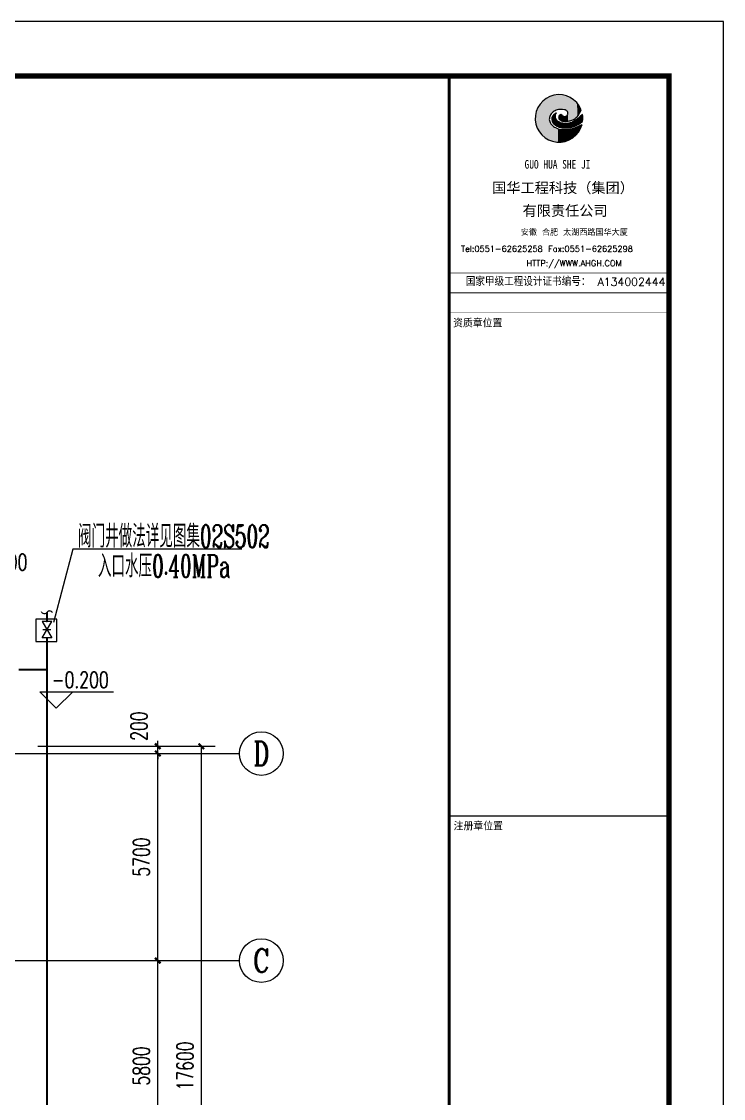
# Model space of a CAD drawing. Extents: x -427546 to -314919, y 698702 to 968782.
# Drawn here: x -357764 to -338446, y 803514 to 833157 of the extents above; entities that cross this region are included whole.
import ezdxf
from ezdxf.enums import TextEntityAlignment as Align

# ---------------------------------------------------------------- set-up
doc = ezdxf.new("R2010")
doc.units = 0
doc.header["$LTSCALE"] = 1000
doc.header["$MEASUREMENT"] = 0
doc.layers.get('0').update_dxf_attribs({"linetype": 'CONTINUOUS'})
doc.layers.get('DEFPOINTS').update_dxf_attribs({"linetype": 'CONTINUOUS'})
for name, color, linetype in [('AXIS', 3, 'CONTINUOUS'), ('AXIS_TEXT', 7, 'CONTINUOUS'), ('DIM_ELEV', 3, 'CONTINUOUS'), ('DOTE', 1, 'CONTINUOUS'), ('EQUIP_消防', 7, 'CONTINUOUS'), ('PIPE-消防', 1, 'CONTINUOUS'), ('PP-PM-TK', 7, 'CONTINUOUS'), ('PUB_TEXT', 7, 'CONTINUOUS'), ('PUB_TITLE', 4, 'CONTINUOUS'), ('VALVE_消防', 7, 'CONTINUOUS'), ('WIRE-照明', 1, 'CONTINUOUS')]:
    doc.layers.add(name, color=color, linetype=linetype)
doc.styles.add('-黑体', font='simhei.ttf', dxfattribs={"width": 0.8})
doc.styles.add('_TCH_AXIS', font='COMPLEX', dxfattribs={"bigfont": 'GBCBIG'})
doc.styles.add('_TCH_DIM', font='SIMPLEX', dxfattribs={"bigfont": 'GBCBIG'})
doc.styles.add('COMPLEX', font='COMPLEX')
doc.styles.add('DIM_FONT', font='SIMPLEX.shx', dxfattribs={"width": 0.7})
doc.styles.add('STY53', font='COMPLEX', dxfattribs={"width": 0.6, "bigfont": 'HZTXT'})
doc.styles.add('STYLE1', font='simhei.ttf', dxfattribs={"width": 0.8})
doc.styles.add('TQ', font='txt.shx', dxfattribs={"width": 0.8, "bigfont": 'hztxt.shx'})
doc.dimstyles.new('DIMN150', dxfattribs={"dimscale": 1.5, "dimtxt": 300, "dimasz": 100, "dimexe": 250, "dimexo": 300, "dimgap": 150, "dimtad": 1, "dimdec": 0, "dimzin": 0, "dimtxsty": 'DIM_FONT', "dimblk": 'ARCHTICK', "dimcen": 0.09, "dimclrt": 7, "dimazin": 3, "dimtfac": 1, "dimtdec": 0, "dimtix": 1, "dimtmove": 0, "dimatfit": 3, "dimtolj": 1, "dimtzin": 0})

# ---------------------------------------------------------------- blocks, each defined once
blk = doc.blocks.new('_ARCHTICK')
at = {"color": 0, "linetype": 'BYBLOCK', "const_width": 0.4}
blk.add_lwpolyline([(-0.5, -0.5), (0.5, 0.5)], dxfattribs=at)
blk = doc.blocks.new('*D57')
at = {"layer": 'AXIS', "color": 0}
for p, q in [((-251013, 818082), (-251013, 821757)), ((-250813, 818082), (-250813, 821757)), ((-251013, 821382), (-251163, 821382)), ((-251013, 821382), (-250813, 821382)), ((-250813, 821382), (-250663, 821382))]:
    blk.add_line(p, q, dxfattribs=at)
at = {"layer": 'DEFPOINTS', "color": 0}
for p in [(-250813, 821382), (-251013, 817632), (-250813, 817632)]:
    blk.add_point(p, dxfattribs=at)
at = {"layer": 'AXIS', "color": 0, "xscale": 150, "yscale": 150, "zscale": 150}
blk.add_blockref('_ARCHTICK', (-251013, 821382), dxfattribs=at)
at = {"layer": 'AXIS', "color": 0, "xscale": 150, "yscale": 150, "zscale": 150, "rotation": 180}
blk.add_blockref('_ARCHTICK', (-250813, 821382), dxfattribs=at)
at = {"layer": 'AXIS', "color": 7, "insert": (-250258, 821900), "char_height": 450, "attachment_point": 5, "style": 'DIM_FONT'}
blk.add_mtext('\\A1;200', dxfattribs=at)
blk = doc.blocks.new('_AXISO')
blk.add_circle((0, 0), 0.5)
at = {"layer": 'AXIS_TEXT', "style": 'COMPLEX', "width": 1.041667}
blk.add_attdef('A', text='', height=0.56, dxfattribs=at).set_placement((-0.25, -0.28), (0.25, -0.28), align=Align.FIT)
blk = doc.blocks.new('*D58')
at = {"layer": 'AXIS', "color": 0}
for p, q in [((-249563, 816832), (-244688, 816832)), ((-245063, 799232), (-245063, 816832)), ((-249563, 799232), (-244688, 799232))]:
    blk.add_line(p, q, dxfattribs=at)
at = {"layer": 'DEFPOINTS', "color": 0}
for p in [(-250013, 816832), (-245063, 816832), (-250013, 799232)]:
    blk.add_point(p, dxfattribs=at)
at = {"layer": 'AXIS', "color": 0, "xscale": 150, "yscale": 150, "zscale": 150}
for p, rotation in [((-245063, 816832), 90), ((-245063, 799232), 270)]:
    blk.add_blockref('_ARCHTICK', p, dxfattribs=dict(at, rotation=rotation))
at = {"layer": 'AXIS', "color": 7, "insert": (-245513, 808032), "char_height": 450, "attachment_point": 5, "rotation": 90, "style": 'DIM_FONT'}
blk.add_mtext('\\A1;17600', dxfattribs=at)
blk = doc.blocks.new('*D61')
at = {"layer": 'AXIS', "color": 0}
for p, q in [((-249563, 810932), (-245888, 810932)), ((-246263, 805132), (-246263, 810932)), ((-249563, 805132), (-245888, 805132))]:
    blk.add_line(p, q, dxfattribs=at)
at = {"layer": 'DEFPOINTS', "color": 0}
for p in [(-250013, 810932), (-246263, 810932), (-250013, 805132)]:
    blk.add_point(p, dxfattribs=at)
at = {"layer": 'AXIS', "color": 0, "xscale": 150, "yscale": 150, "zscale": 150}
for p, rotation in [((-246263, 810932), 90), ((-246263, 805132), 270)]:
    blk.add_blockref('_ARCHTICK', p, dxfattribs=dict(at, rotation=rotation))
at = {"layer": 'AXIS', "color": 7, "insert": (-246713, 808032), "char_height": 450, "attachment_point": 5, "rotation": 90, "style": 'DIM_FONT'}
blk.add_mtext('\\A1;5800', dxfattribs=at)
blk = doc.blocks.new('*D62')
at = {"layer": 'AXIS', "color": 0}
for p, q in [((-249563, 816632), (-245888, 816632)), ((-246263, 810932), (-246263, 816632)), ((-249563, 810932), (-245888, 810932))]:
    blk.add_line(p, q, dxfattribs=at)
at = {"layer": 'DEFPOINTS', "color": 0}
for p in [(-250013, 816632), (-246263, 816632), (-250013, 810932)]:
    blk.add_point(p, dxfattribs=at)
at = {"layer": 'AXIS', "color": 0, "xscale": 150, "yscale": 150, "zscale": 150}
for p, rotation in [((-246263, 816632), 90), ((-246263, 810932), 270)]:
    blk.add_blockref('_ARCHTICK', p, dxfattribs=dict(at, rotation=rotation))
at = {"layer": 'AXIS', "color": 7, "insert": (-246713, 813782), "char_height": 450, "attachment_point": 5, "rotation": 90, "style": 'DIM_FONT'}
blk.add_mtext('\\A1;5700', dxfattribs=at)
blk = doc.blocks.new('*D63')
at = {"layer": 'AXIS', "color": 0}
for p, q in [((-246263, 816832), (-246263, 816982)), ((-249563, 816832), (-245888, 816832)), ((-246263, 816632), (-246263, 816832)), ((-249563, 816632), (-245888, 816632)), ((-246263, 816632), (-246263, 816482))]:
    blk.add_line(p, q, dxfattribs=at)
at = {"layer": 'DEFPOINTS', "color": 0}
for p in [(-250013, 816832), (-246263, 816832), (-250013, 816632)]:
    blk.add_point(p, dxfattribs=at)
at = {"layer": 'AXIS', "color": 0, "xscale": 150, "yscale": 150, "zscale": 150}
for p, rotation in [((-246263, 816832), 270), ((-246263, 816632), 90)]:
    blk.add_blockref('_ARCHTICK', p, dxfattribs=dict(at, rotation=rotation))
at = {"layer": 'AXIS', "color": 7, "insert": (-246781, 817387), "char_height": 450, "attachment_point": 5, "rotation": 90, "style": 'DIM_FONT'}
blk.add_mtext('\\A1;200', dxfattribs=at)
blk = doc.blocks.new('*U22')
at = {"layer": 'PP-PM-TK', "color": 1}
for points in [[(-310, 662), (-302, -669), (-302, 667)], [(-302, 667), (-300, 1), (-300, 667)], [(-300, 667), (-299, 9), (-299, 668)], [(-299, 668), (-289, 51), (-289, 673)], [(-289, 673), (-287, 62), (-287, 674)], [(-287, 674), (-274, 89), (-274, 680)], [(-274, 680), (-262, 115), (-262, 686)], [(-262, 686), (-255, 126), (-255, 688)], [(-262, 686), (-262, 115), (-262, 686)], [(-255, 688), (-231, 157), (-231, 695)], [(-231, 695), (-227, 163), (-227, 696)], [(-227, 696), (-222, 168), (-222, 697)], [(-222, 697), (-221, 168), (-221, 697)], [(-221, 697), (-215, 174), (-215, 699)], [(-215, 699), (-211, 177), (-211, 700)], [(-211, 700), (-202, 186), (-202, 703)], [(-202, 703), (-199, 188), (-199, 704)], [(-199, 704), (-185, 201), (-185, 708)], [(-185, 708), (-183, 203), (-183, 708)], [(-183, 708), (-179, 206), (-179, 709)], [(-179, 709), (-176, 208), (-176, 710)], [(-176, 710), (-175, 208), (-175, 710)], [(-175, 710), (-163, 216), (-163, 714)], [(-163, 714), (-142, 228), (-142, 719)], [(-142, 719), (-124, 239), (-124, 724)], [(-124, 724), (-123, 240), (-123, 724)], [(-123, 724), (-122, 240), (-122, 724)], [(-122, 724), (-114, 243), (-114, 725)], [(-114, 725), (-112, 244), (-112, 725)], [(-112, 725), (-112, 244), (-112, 725)], [(-112, 725), (-111, 244), (-111, 725)], [(-111, 725), (-110, 245), (-110, 725)], [(-110, 725), (-105, 247), (-105, 725)], [(-105, 725), (-102, 248), (-102, 726)], [(-102, 726), (-101, 249), (-101, 726)], [(-101, 726), (-95, 251), (-95, 726)], [(-95, 726), (-89, 254), (-89, 727)], [(-89, 727), (-85, 255), (-85, 727)], [(-85, 727), (-83, 256), (-83, 727)], [(-83, 727), (-79, 257), (-79, 727)], [(-79, 727), (-59, 265), (-59, 729)], [(-59, 729), (-54, 267), (-54, 729)], [(-54, 729), (-45, 270), (-45, 730)], [(-45, 730), (-34, 272), (-34, 731)], [(-34, 731), (-28, 273), (-28, 731)], [(-28, 731), (-19, 276), (-19, 732)], [(-19, 732), (-12, 276), (-12, 732)], [(-12, 732), (-10, 277), (-10, 732)], [(-10, 732), (-10, 277), (-10, 732)], [(-10, 732), (-9, 277), (-9, 732)], [(-9, 732), (-4, 277), (-4, 733)], [(-4, 733), (-3, 277), (-3, 733)], [(-3, 733), (2, 278), (2, 733)], [(2, 733), (7, 279), (7, 734)], [(7, 734), (16, 280), (16, 734)], [(16, 280), (16, 734), (18, 279)], [(16, 734), (18, 279), (18, 734)], [(18, 279), (18, 734), (21, 279)], [(21, 279), (21, 734), (28, 279)], [(28, 279), (28, 733), (30, 279)], [(30, 279), (30, 733), (40, 278)], [(40, 278), (40, 732), (44, 278)], [(44, 278), (44, 731), (58, 277)], [(58, 277), (58, 730), (69, 276)], [(69, 276), (69, 728), (70, 276)], [(70, 276), (70, 728), (84, 275)], [(84, 275), (84, 726), (85, 275)], [(85, 275), (85, 726), (108, 274)], [(108, 274), (108, 723), (108, 274)], [(108, 274), (108, 723), (108, 274)], [(108, 274), (108, 723), (109, 274)], [(109, 274), (109, 723), (112, 273)], [(112, 273), (112, 723), (135, 270)], [(135, 270), (135, 720), (147, 269)], [(147, 269), (147, 719), (152, 268)], [(152, 268), (152, 718), (152, 268)], [(152, 268), (152, 718), (159, 268)], [(159, 268), (159, 717), (160, 267)], [(160, 267), (160, 717), (164, 267)], [(164, 267), (164, 716), (171, 265)], [(171, 265), (171, 713), (179, 263)], [(179, 263), (179, 711), (185, 262)], [(185, 262), (185, 709), (191, 261)], [(191, 261), (191, 707), (207, 254)], [(207, 254), (207, 702), (209, 253)], [(209, 253), (209, 701), (217, 250)], [(217, 250), (217, 698), (225, 244)], [(225, 244), (225, 696), (243, 230)], [(243, 230), (243, 690), (246, 228)], [(246, 228), (246, 689), (248, 227)], [(248, 227), (248, 688), (249, 226)], [(249, 226), (249, 688), (255, 216)], [(255, 216), (255, 686), (266, 199)], [(266, 199), (266, 682), (270, 192)], [(270, 192), (270, 681), (276, 155)], [(-669, 303), (-627, -384), (-627, 377)], [(-627, 377), (-598, -422), (-598, 427)], [(-627, -384), (-627, 377), (-598, -422)], [(-598, 427), (-540, -498), (-540, 493)], [(-598, -422), (-598, 427), (-540, -498)], [(-540, 493), (-504, -531), (-504, 535)], [(-540, -498), (-540, 493), (-504, -531)], [(-504, 535), (-434, -593), (-434, 589)], [(-504, -531), (-504, 535), (-434, -593)], [(-434, 589), (-390, -619), (-390, 622)], [(-434, -593), (-434, 589), (-390, -619)], [(-390, 622), (-310, -666), (-310, 662)], [(-390, -619), (-390, 622), (-310, -666)], [(-310, -666), (-310, 662), (-302, -669)], [(-734, 26), (-725, -117), (-725, 92)], [(-725, 92), (-715, -155), (-715, 168)], [(-725, -117), (-725, 92), (-715, -155)], [(-715, 168), (-689, -255), (-689, 245)], [(-715, -155), (-715, 168), (-689, -255)], [(-689, 245), (-669, -296), (-669, 303)], [(-689, -255), (-689, 245), (-669, -296)], [(-669, -296), (-669, 303), (-627, -384)], [(-222, 3), (-221, -43), (-221, 4)], [(-221, 4), (-215, -82), (-215, 32)], [(-221, -43), (-221, 4), (-215, -82)], [(-215, 32), (-211, -92), (-211, 48)], [(-215, -82), (-215, 32), (-211, -92)], [(-211, 48), (-202, -118), (-202, 68)], [(-211, -92), (-211, 48), (-202, -118)], [(-202, 68), (-199, -122), (-199, 73)], [(-202, -118), (-202, 68), (-199, -122)], [(-199, 73), (-185, -143), (-185, 93)], [(-199, -122), (-199, 73), (-185, -143)], [(-185, 93), (-183, -145), (-183, 96)], [(-185, -143), (-185, 93), (-183, -145)], [(-183, 96), (-179, -149), (-179, 100)], [(-183, -145), (-183, 96), (-179, -149)], [(-179, 100), (-176, -152), (-176, 103)], [(-179, -149), (-179, 100), (-176, -152)], [(-176, 103), (-175, -153), (-175, 104)], [(-176, -152), (-176, 103), (-175, -153)], [(-175, 104), (-163, -165), (-163, 116)], [(-175, -153), (-175, 104), (-163, -165)], [(-163, 116), (-142, -181), (-142, 137)], [(-163, -165), (-163, 116), (-142, -181)], [(-142, 137), (-124, -195), (-124, 151)], [(-142, -181), (-142, 137), (-124, -195)], [(-124, 151), (-123, -196), (-123, 152)], [(-124, -195), (-124, 151), (-123, -196)], [(-123, 152), (-122, -196), (-122, 153)], [(-123, -196), (-123, 152), (-122, -196)], [(-122, 153), (-114, -202), (-114, 157)], [(-122, -196), (-122, 153), (-114, -202)], [(-114, 157), (-112, 107), (-112, 158)], [(-114, -202), (-114, 87), (-112, -204)], [(-112, 158), (-111, 117), (-111, 159)], [(-112, 158), (-112, 108), (-112, 158)], [(-112, -204), (-112, 45), (-112, -204)], [(-112, -204), (-112, 42), (-111, -204)], [(-111, 159), (-110, 119), (-110, 159)], [(-111, -204), (-111, 38), (-110, -205)], [(-110, 159), (-105, 131), (-105, 162)], [(-110, -205), (-110, 34), (-105, -208)], [(-105, 162), (-102, 135), (-102, 164)], [(-105, -208), (-105, 12), (-102, -210)], [(-102, 164), (-101, 137), (-101, 165)], [(-101, 165), (-95, 145), (-95, 166)], [(-95, 166), (-89, 151), (-89, 167)], [(-12, 25), (-10, 11), (-10, 47)], [(-10, 47), (-9, 4), (-9, 50)], [(-10, 11), (-10, 47), (-10, 10)], [(-10, 47), (-10, 10), (-10, 47)], [(-10, 10), (-10, 47), (-9, 4)], [(-9, 50), (-4, -7), (-4, 68)], [(-9, 4), (-9, 50), (-4, -7)], [(-4, 68), (-3, -8), (-3, 69)], [(-4, -7), (-4, 68), (-3, -8)], [(-3, 69), (2, -19), (2, 80)], [(-3, -8), (-3, 69), (2, -19)], [(2, 80), (7, -24), (7, 87)], [(2, -19), (2, 80), (7, -24)], [(7, 87), (16, -35), (16, 98)], [(7, -24), (7, 87), (16, -35)], [(16, 98), (18, -37), (18, 100)], [(16, -35), (16, 98), (18, -37)], [(18, 100), (21, -39), (21, 103)], [(18, -37), (18, 100), (21, -39)], [(21, 103), (28, -45), (28, 111)], [(21, -39), (21, 103), (28, -45)], [(28, 111), (30, -46), (30, 113)], [(28, -45), (28, 111), (30, -46)], [(30, 113), (40, -53), (40, 121)], [(30, -46), (30, 113), (40, -53)], [(40, 121), (44, -56), (44, 124)], [(40, -53), (40, 121), (44, -56)], [(44, 124), (58, -63), (58, 135)], [(44, -56), (44, 124), (58, -63)], [(58, -63), (58, 135), (69, -69)], [(69, -69), (69, 126), (70, -69)], [(70, -69), (70, 125), (84, -74)], [(84, -74), (84, 113), (85, -74)], [(85, -74), (85, 112), (108, -81)], [(108, -81), (108, 88), (108, -82)], [(108, -82), (108, 87), (108, -82)], [(108, -82), (108, 87), (109, -82)], [(109, -82), (109, 87), (112, -82)], [(112, -82), (112, 84), (135, -86)], [(135, -86), (135, 66), (147, -88)], [(147, -88), (147, 62), (152, -88)], [(152, -88), (152, 60), (152, -89)], [(152, -89), (152, 60), (159, -89)], [(159, -89), (159, 59), (160, -89)], [(160, -89), (160, 59), (164, -89)], [(164, -89), (164, 59), (171, -89)], [(171, 58), (179, -90), (179, 60)], [(171, -89), (171, 58), (179, -90)], [(179, 60), (185, -90), (185, 61)], [(179, -90), (179, 60), (185, -90)], [(185, 61), (191, -90), (191, 62)], [(191, 62), (207, -89), (207, 65)], [(207, 65), (209, -89), (209, 66)], [(209, 66), (217, -89), (217, 70)], [(217, 70), (225, -89), (225, 75)], [(225, 75), (243, -87), (243, 86)], [(243, 86), (246, -86), (246, 91)], [(246, 91), (248, -86), (248, 93)], [(248, 93), (249, -86), (249, 94)], [(249, 94), (255, -86), (255, 102)], [(255, 102), (266, -84), (266, 117)], [(266, 117), (270, -84), (270, 133)], [(270, 133), (276, -83), (276, 155)], [(569, -14), (588, -190), (588, 2)], [(588, 2), (593, -187), (593, 6)], [(593, 6), (610, -177), (610, 20)], [(610, 20), (616, -173), (616, 25)], [(616, 25), (618, -171), (618, 27)], [(618, 27), (637, -159), (637, 43)], [(637, 43), (643, -155), (643, 48)], [(643, 48), (653, -148), (653, 57)], [(653, 57), (662, -142), (662, 66)], [(662, 66), (664, -140), (664, 68)], [(664, 68), (683, -126), (683, 86)], [(683, 86), (711, -105), (711, 112)], [(711, 112), (724, -95), (724, 124)], [(-302, -669), (-302, -30), (-300, -669)], [(-300, -669), (-300, -43), (-299, -670)], [(-299, -670), (-299, -61), (-289, -673)], [(-289, -673), (-289, -97), (-287, -674)], [(-287, -674), (-287, -102), (-274, -679)], [(-274, -679), (-274, -130), (-262, -683)], [(-262, -683), (-262, -150), (-262, -683)], [(-262, -683), (-262, -150), (-255, -686)], [(-255, -686), (-255, -162), (-231, -694)], [(-231, -694), (-231, -192), (-227, -695)], [(-227, -695), (-227, -195), (-222, -697)], [(-222, -697), (-222, -201), (-221, -697)], [(-221, -697), (-221, -201), (-215, -699)], [(-215, -699), (-215, -207), (-211, -701)], [(-211, -701), (-211, -210), (-202, -704)], [(-202, -704), (-202, -219), (-199, -705)], [(-199, -705), (-199, -222), (-185, -710)], [(-185, -710), (-185, -235), (-183, -711)], [(-183, -711), (-183, -237), (-179, -712)], [(-179, -712), (-179, -241), (-176, -713)], [(-176, -713), (-176, -244), (-175, -713)], [(-175, -713), (-175, -244), (-163, -715)], [(-163, -715), (-163, -252), (-142, -718)], [(-142, -718), (-142, -265), (-124, -721)], [(-124, -721), (-124, -276), (-123, -721)], [(-123, -721), (-123, -277), (-122, -721)], [(-122, -721), (-122, -277), (-114, -722)], [(-114, -722), (-114, -282), (-112, -723)], [(-112, -723), (-112, -284), (-112, -723)], [(-112, -723), (-112, -284), (-111, -723)], [(-111, -723), (-111, -284), (-110, -723)], [(-110, -723), (-110, -285), (-105, -724)], [(-105, -724), (-105, -287), (-102, -724)], [(-102, -210), (-102, -2), (-101, -212)], [(-102, -724), (-102, -288), (-101, -724)], [(-101, -212), (-101, -5), (-95, -215)], [(-101, -724), (-101, -289), (-95, -725)], [(-95, -215), (-95, -17), (-89, -219)], [(-95, -725), (-95, -291), (-89, -726)], [(-89, -219), (-89, -28), (-85, -222)], [(-89, -726), (-89, -294), (-85, -727)], [(-85, -222), (-85, -35), (-83, -223)], [(-85, -727), (-85, -295), (-83, -727)], [(-83, -223), (-83, -39), (-79, -226)], [(-83, -727), (-83, -296), (-79, -727)], [(-79, -226), (-79, -46), (-59, -239)], [(-79, -727), (-79, -298), (-59, -730)], [(-59, -239), (-59, -68), (-54, -241)], [(-59, -730), (-59, -306), (-54, -731)], [(-54, -241), (-54, -73), (-45, -246)], [(-54, -731), (-54, -308), (-45, -732)], [(-45, -246), (-45, -83), (-34, -252)], [(-45, -732), (-45, -312), (-34, -734)], [(-34, -252), (-34, -91), (-28, -254)], [(-28, -254), (-28, -95), (-19, -259)], [(-19, -259), (-19, -101), (-12, -263)], [(-12, -263), (-12, -106), (-10, -264)], [(-10, -264), (-10, -108), (-10, -264)], [(-10, -264), (-10, -108), (-9, -264)], [(-9, -264), (-9, -108), (-4, -267)], [(-4, -267), (-4, -111), (-3, -267)], [(-3, -267), (-3, -111), (2, -269)], [(2, -269), (2, -114), (7, -270)], [(7, -270), (7, -116), (16, -273)], [(16, -273), (16, -121), (18, -274)], [(18, -274), (18, -122), (21, -274)], [(21, -274), (21, -123), (28, -277)], [(28, -277), (28, -127), (30, -277)], [(30, -277), (30, -128), (40, -280)], [(40, -280), (40, -131), (44, -281)], [(44, -281), (44, -133), (58, -283)], [(58, -283), (58, -137), (69, -285)], [(69, -285), (69, -141), (70, -285)], [(70, -285), (70, -141), (84, -288)], [(84, -288), (84, -144), (85, -288)], [(85, -288), (85, -144), (108, -289)], [(108, -289), (108, -149), (108, -289)], [(108, -289), (108, -149), (108, -289)], [(108, -289), (108, -149), (109, -289)], [(109, -289), (109, -150), (112, -289)], [(112, -289), (112, -150), (135, -291)], [(135, -291), (135, -153), (147, -291)], [(147, -291), (147, -154), (152, -291)], [(152, -291), (152, -155), (152, -291)], [(152, -291), (152, -155), (159, -292)], [(159, -292), (159, -155), (160, -292)], [(160, -292), (160, -156), (164, -292)], [(164, -292), (164, -156), (171, -292)], [(171, -292), (171, -156), (179, -293)], [(207, -156), (209, -291), (209, -156)], [(209, -156), (217, -291), (217, -155)], [(217, -155), (225, -290), (225, -155)], [(225, -155), (243, -289), (243, -153)], [(243, -153), (246, -289), (246, -153)], [(246, -153), (248, -289), (248, -153)], [(248, -153), (249, -289), (249, -153)], [(249, -153), (255, -289), (255, -152)], [(255, -152), (266, -288), (266, -150)], [(266, -150), (270, -288), (270, -150)], [(270, -150), (276, -288), (276, -149)], [(276, -149), (283, -287), (283, -147)], [(283, -147), (296, -287), (296, -145)], [(296, -145), (302, -286), (302, -144)], [(302, -144), (307, -286), (307, -143)], [(307, -143), (311, -285), (311, -142)], [(311, -142), (341, -281), (341, -133)], [(311, -334), (341, -648), (341, -328)], [(341, -133), (369, -276), (369, -125)], [(341, -328), (369, -634), (369, -323)], [(369, -125), (375, -275), (375, -123)], [(369, -323), (375, -631), (375, -322)], [(375, -123), (377, -275), (377, -123)], [(375, -322), (377, -631), (377, -322)], [(377, -123), (383, -273), (383, -121)], [(377, -322), (383, -626), (383, -320)], [(383, -121), (397, -269), (397, -115)], [(383, -320), (397, -616), (397, -316)], [(397, -115), (421, -264), (421, -104)], [(397, -316), (421, -598), (421, -309)], [(421, -104), (431, -261), (431, -100)], [(421, -309), (431, -591), (431, -307)], [(431, -100), (444, -256), (444, -94)], [(431, -307), (444, -581), (444, -303)], [(444, -94), (450, -254), (450, -91)], [(444, -303), (450, -576), (450, -300)], [(450, -91), (460, -250), (460, -87)], [(450, -300), (460, -569), (460, -297)], [(460, -87), (483, -242), (483, -74)], [(460, -297), (483, -552), (483, -288)], [(483, -74), (492, -239), (492, -68)], [(483, -288), (492, -546), (492, -285)], [(492, -68), (509, -231), (509, -58)], [(492, -68), (492, -239), (492, -68)], [(492, -284), (509, -527), (509, -278)], [(492, -285), (492, -545), (492, -284)], [(509, -58), (512, -229), (512, -56)], [(509, -278), (512, -524), (512, -277)], [(512, -56), (513, -229), (513, -55)], [(512, -277), (513, -522), (513, -276)], [(513, -55), (530, -221), (530, -43)], [(513, -276), (530, -504), (530, -269)], [(530, -43), (542, -215), (542, -35)], [(530, -269), (542, -491), (542, -263)], [(542, -35), (552, -210), (552, -28)], [(542, -263), (552, -480), (552, -258)], [(552, -28), (555, -209), (555, -25)], [(552, -258), (555, -476), (555, -257)], [(555, -25), (569, -201), (569, -14)], [(555, -257), (569, -461), (569, -251)], [(569, -251), (588, -440), (588, -242)], [(588, -242), (593, -432), (593, -239)], [(593, -239), (610, -405), (610, -232)], [(610, -232), (616, -395), (616, -229)], [(616, -229), (618, -391), (618, -228)], [(618, -228), (637, -360), (637, -219)], [(637, -219), (643, -350), (643, -217)], [(643, -217), (653, -334), (653, -212)], [(653, -212), (662, -318), (662, -207)], [(662, -207), (664, -312), (664, -206)], [(664, -206), (683, -260), (683, -197)], [(683, -260), (683, -197), (711, -183)], [(152, -344), (152, -716), (152, -344)], [(152, -344), (159, -714), (159, -344)], [(159, -344), (160, -714), (160, -344)], [(160, -344), (164, -713), (164, -344)], [(164, -344), (171, -711), (171, -344)], [(171, -344), (179, -709), (179, -343)], [(179, -343), (185, -707), (185, -343)], [(185, -343), (191, -706), (191, -343)], [(191, -343), (207, -702), (207, -342)], [(207, -342), (209, -701), (209, -342)], [(209, -342), (217, -699), (217, -342)], [(217, -342), (225, -697), (225, -341)], [(225, -341), (243, -693), (243, -340)], [(243, -340), (246, -692), (246, -340)], [(246, -340), (248, -692), (248, -340)], [(248, -340), (249, -691), (249, -340)], [(249, -340), (255, -688), (255, -339)], [(255, -339), (266, -683), (266, -338)], [(266, -338), (270, -681), (270, -338)], [(270, -338), (276, -678), (276, -337)], [(276, -337), (283, -675), (283, -337)], [(283, -337), (296, -669), (296, -335)], [(296, -335), (302, -666), (302, -335)], [(302, -335), (307, -664), (307, -334)], [(307, -334), (311, -662), (311, -334)]]:
    blk.add_solid(points, dxfattribs=at)
at = {"layer": 'PP-PM-TK', "color": 1, "extrusion": (0, 0, -1)}
for points in [[(302, -30), (302, 667), (300, 1)], [(300, 1), (300, 667), (299, 9)], [(299, 9), (299, 668), (289, 51)], [(289, 51), (289, 673), (287, 62)], [(287, 62), (287, 674), (274, 89)], [(274, 89), (274, 680), (262, 115)], [(262, 115), (262, 686), (262, 115)], [(262, 115), (262, 686), (255, 126)], [(255, 126), (255, 688), (231, 157)], [(231, 157), (231, 695), (227, 163)], [(227, 163), (227, 696), (222, 168)], [(222, 168), (222, 697), (221, 168)], [(221, 168), (221, 697), (215, 174)], [(215, 174), (215, 699), (211, 177)], [(211, 177), (211, 700), (202, 186)], [(202, 186), (202, 703), (199, 188)], [(199, 188), (199, 704), (185, 201)], [(185, 201), (185, 708), (183, 203)], [(183, 203), (183, 708), (179, 206)], [(179, 206), (179, 709), (176, 208)], [(176, 208), (176, 710), (175, 208)], [(175, 208), (175, 710), (163, 216)], [(163, 216), (163, 714), (142, 228)], [(142, 228), (142, 719), (124, 239)], [(124, 239), (124, 724), (123, 240)], [(123, 240), (123, 724), (122, 240)], [(122, 240), (122, 724), (114, 243)], [(114, 243), (114, 725), (112, 244)], [(112, 244), (112, 725), (112, 244)], [(112, 244), (112, 725), (111, 244)], [(111, 244), (111, 725), (110, 245)], [(110, 245), (110, 725), (105, 247)], [(105, 247), (105, 725), (102, 248)], [(102, 248), (102, 726), (101, 249)], [(101, 249), (101, 726), (95, 251)], [(95, 251), (95, 726), (89, 254)], [(89, 254), (89, 727), (85, 255)], [(85, 255), (85, 727), (83, 256)], [(83, 256), (83, 727), (79, 257)], [(79, 257), (79, 727), (59, 265)], [(59, 265), (59, 729), (54, 267)], [(54, 267), (54, 729), (45, 270)], [(45, 270), (45, 730), (34, 272)], [(34, 272), (34, 731), (28, 273)], [(28, 273), (28, 731), (19, 276)], [(19, 276), (19, 732), (12, 276)], [(12, 276), (12, 732), (10, 277)], [(10, 277), (10, 732), (10, 277)], [(10, 277), (10, 732), (9, 277)], [(9, 277), (9, 732), (4, 277)], [(4, 277), (4, 733), (3, 277)], [(3, 277), (3, 733), (-2, 278)], [(-2, 278), (-2, 733), (-7, 279)], [(-7, 279), (-7, 734), (-16, 280)], [(-18, 734), (-21, 279), (-21, 734)], [(-21, 734), (-28, 279), (-28, 733)], [(-28, 733), (-30, 279), (-30, 733)], [(-30, 733), (-40, 278), (-40, 732)], [(-40, 732), (-44, 278), (-44, 731)], [(-44, 731), (-58, 277), (-58, 730)], [(-58, 730), (-69, 276), (-69, 728)], [(-69, 728), (-70, 276), (-70, 728)], [(-70, 728), (-84, 275), (-84, 726)], [(-84, 726), (-85, 275), (-85, 726)], [(-85, 726), (-108, 274), (-108, 723)], [(-108, 723), (-108, 274), (-108, 723)], [(-108, 723), (-108, 274), (-108, 723)], [(-108, 723), (-109, 274), (-109, 723)], [(-109, 723), (-112, 273), (-112, 723)], [(-112, 723), (-135, 270), (-135, 720)], [(-135, 720), (-147, 269), (-147, 719)], [(-147, 719), (-152, 268), (-152, 718)], [(-152, 718), (-152, 268), (-152, 718)], [(-152, 718), (-159, 268), (-159, 717)], [(-159, 717), (-160, 267), (-160, 717)], [(-160, 717), (-164, 267), (-164, 716)], [(-164, 716), (-171, 265), (-171, 713)], [(-171, 713), (-179, 263), (-179, 711)], [(-179, 711), (-185, 262), (-185, 709)], [(-185, 709), (-191, 261), (-191, 707)], [(-191, 707), (-207, 254), (-207, 702)], [(-207, 702), (-209, 253), (-209, 701)], [(-209, 701), (-217, 250), (-217, 698)], [(-217, 698), (-225, 244), (-225, 696)], [(-225, 696), (-243, 230), (-243, 690)], [(-243, 690), (-246, 228), (-246, 689)], [(-246, 689), (-248, 227), (-248, 688)], [(-248, 688), (-249, 226), (-249, 688)], [(-249, 688), (-255, 216), (-255, 686)], [(-255, 686), (-266, 199), (-266, 682)], [(-266, 682), (-270, 192), (-270, 681)], [(-270, 681), (-276, 155), (-276, 679)], [(-276, -83), (-276, 679), (-283, -83)], [(-276, 679), (-283, -83), (-283, 677)], [(-283, -83), (-283, 677), (-296, -80)], [(-283, 677), (-296, -80), (-296, 672)], [(-296, -80), (-296, 672), (-302, -79)], [(-296, 672), (-302, -79), (-302, 669)], [(-302, -79), (-302, 669), (-307, -78)], [(-302, 669), (-307, -78), (-307, 666)], [(-307, -78), (-307, 666), (-311, -77)], [(-307, 666), (-311, -77), (-311, 664)], [(-311, -77), (-311, 664), (-341, -71)], [(-311, 664), (-341, -71), (-341, 647)], [(-341, -71), (-341, 647), (-369, -62)], [(-341, 647), (-369, -62), (-369, 631)], [(-369, -62), (-369, 631), (-375, -61)], [(-369, 631), (-375, -61), (-375, 628)], [(-375, -61), (-375, 628), (-377, -60)], [(-375, 628), (-377, -60), (-377, 627)], [(-377, -60), (-377, 627), (-383, -58)], [(-377, 627), (-383, -58), (-383, 623)], [(-383, -58), (-383, 623), (-397, -54)], [(-383, 623), (-397, -54), (-397, 616)], [(-397, -54), (-397, 616), (-421, -43)], [(-397, 616), (-421, -43), (-421, 602)], [(-421, -43), (-421, 602), (-431, -38)], [(-421, 602), (-431, -38), (-431, 594)], [(-431, -38), (-431, 594), (-444, -32)], [(-431, 594), (-444, -32), (-444, 582)], [(-444, -32), (-444, 582), (-450, -29)], [(-444, 582), (-450, -29), (-450, 577)], [(-450, -29), (-450, 577), (-460, -23)], [(-450, 577), (-460, -23), (-460, 568)], [(-460, -23), (-460, 568), (-483, -10)], [(-460, 568), (-483, -10), (-483, 549)], [(-483, -10), (-483, 549), (-492, -3)], [(-483, 549), (-492, -3), (-492, 541)], [(-492, -3), (-492, 541), (-492, -3)], [(-492, 541), (-492, -3), (-492, 541)], [(-492, -3), (-492, 541), (-509, 10)], [(-492, 541), (-509, 10), (-509, 527)], [(-509, 10), (-509, 527), (-512, 12)], [(-509, 527), (-512, 12), (-512, 524)], [(-512, 12), (-512, 524), (-513, 13)], [(-512, 524), (-513, 13), (-513, 523)], [(-513, 13), (-513, 523), (-530, 27)], [(-513, 523), (-530, 27), (-530, 509)], [(-530, 27), (-530, 509), (-542, 38)], [(-530, 509), (-542, 38), (-542, 493)], [(-542, 38), (-542, 493), (-552, 48)], [(-542, 493), (-552, 48), (-552, 481)], [(-552, 48), (-552, 481), (-555, 52)], [(-552, 481), (-555, 52), (-555, 476)], [(-555, 52), (-555, 476), (-569, 65)], [(-555, 476), (-569, 65), (-569, 460)], [(-569, 65), (-569, 460), (-588, 89)], [(-569, 460), (-588, 89), (-588, 435)], [(-588, 89), (-588, 435), (-593, 95)], [(-588, 435), (-593, 95), (-593, 429)], [(-593, 95), (-593, 429), (-610, 118)], [(-593, 429), (-610, 118), (-610, 408)], [(-610, 118), (-610, 408), (-616, 126)], [(-610, 408), (-616, 126), (-616, 400)], [(-616, 126), (-616, 400), (-618, 131)], [(-616, 400), (-618, 131), (-618, 397)], [(-618, 131), (-618, 397), (-637, 164)], [(-618, 397), (-637, 164), (-637, 361)], [(-637, 164), (-637, 361), (-643, 175)], [(-637, 361), (-643, 175), (-643, 349)], [(-643, 175), (-643, 349), (-653, 192)], [(-643, 349), (-653, 192), (-653, 330)], [(114, 87), (114, 157), (112, 107)], [(114, 87), (112, -204), (112, 45)], [(112, 107), (112, 158), (112, 108)], [(112, 108), (112, 158), (111, 117)], [(112, 45), (112, -204), (112, 42)], [(112, 42), (111, -204), (111, 38)], [(111, 117), (111, 159), (110, 119)], [(111, 38), (110, -205), (110, 34)], [(110, 119), (110, 159), (105, 131)], [(110, 34), (105, -208), (105, 12)], [(105, 131), (105, 162), (102, 135)], [(105, 12), (102, -210), (102, -2)], [(102, 135), (102, 164), (101, 137)], [(101, 137), (101, 165), (95, 145)], [(95, 145), (95, 166), (89, 151)], [(89, 151), (89, 167), (85, 154)], [(89, 167), (85, 154), (85, 164)], [(85, 154), (85, 164), (83, 163)], [(-58, 135), (-69, -69), (-69, 126)], [(-69, 126), (-70, -69), (-70, 125)], [(-70, 125), (-84, -74), (-84, 113)], [(-84, 113), (-85, -74), (-85, 112)], [(-85, 112), (-108, -81), (-108, 88)], [(-108, 88), (-108, -82), (-108, 87)], [(-108, 87), (-108, -82), (-108, 87)], [(-108, 87), (-109, -82), (-109, 87)], [(-109, 87), (-112, -82), (-112, 84)], [(-112, 84), (-135, -86), (-135, 66)], [(-135, 66), (-147, -88), (-147, 62)], [(-147, 62), (-152, -88), (-152, 60)], [(-152, 60), (-152, -89), (-152, 60)], [(-152, 60), (-159, -89), (-159, 59)], [(-159, 59), (-160, -89), (-160, 59)], [(-160, 59), (-164, -89), (-164, 59)], [(-164, 59), (-171, -89), (-171, 58)], [(-185, -90), (-185, 61), (-191, -90)], [(-191, -90), (-191, 62), (-207, -89)], [(-207, -89), (-207, 65), (-209, -89)], [(-209, -89), (-209, 66), (-217, -89)], [(-217, -89), (-217, 70), (-225, -89)], [(-225, -89), (-225, 75), (-243, -87)], [(-243, -87), (-243, 86), (-246, -86)], [(-246, -86), (-246, 91), (-248, -86)], [(-248, -86), (-248, 93), (-249, -86)], [(-249, -86), (-249, 94), (-255, -86)], [(-255, -86), (-255, 102), (-266, -84)], [(-266, -84), (-266, 117), (-270, -84)], [(-270, -84), (-270, 133), (-276, -83)], [(-588, -190), (-588, 2), (-593, -187)], [(-593, -187), (-593, 6), (-610, -177)], [(-610, -177), (-610, 20), (-616, -173)], [(-616, -173), (-616, 25), (-618, -171)], [(-618, -171), (-618, 27), (-637, -159)], [(-637, -159), (-637, 43), (-643, -155)], [(-643, -155), (-643, 48), (-653, -148)], [(-653, 192), (-653, 330), (-662, 217)], [(-653, 330), (-662, 217), (-662, 311)], [(-653, -148), (-653, 57), (-662, -142)], [(-662, 217), (-662, 311), (-664, 222)], [(-662, 311), (-664, 222), (-664, 307)], [(-662, -142), (-662, 66), (-664, -140)], [(-664, 222), (-664, 307), (-683, 270)], [(-664, -140), (-664, 68), (-683, -126)], [(-683, -126), (-683, 86), (-711, -105)], [(-711, -105), (-711, 112), (-724, -95)], [(-724, -95), (-724, 124), (-729, -91)], [(-724, 124), (-729, -91), (-729, 74)], [(-729, -91), (-729, 74), (-734, 17)], [(302, -30), (300, -669), (300, -43)], [(300, -43), (299, -670), (299, -61)], [(299, -61), (289, -673), (289, -97)], [(289, -97), (287, -674), (287, -102)], [(287, -102), (274, -679), (274, -130)], [(274, -130), (262, -683), (262, -150)], [(262, -150), (262, -683), (262, -150)], [(262, -150), (255, -686), (255, -162)], [(255, -162), (231, -694), (231, -192)], [(231, -192), (227, -695), (227, -195)], [(227, -195), (222, -697), (222, -201)], [(222, -201), (221, -697), (221, -201)], [(221, -201), (215, -699), (215, -207)], [(215, -207), (211, -701), (211, -210)], [(211, -210), (202, -704), (202, -219)], [(202, -219), (199, -705), (199, -222)], [(199, -222), (185, -710), (185, -235)], [(185, -235), (183, -711), (183, -237)], [(183, -237), (179, -712), (179, -241)], [(179, -241), (176, -713), (176, -244)], [(176, -244), (175, -713), (175, -244)], [(175, -244), (163, -715), (163, -252)], [(163, -252), (142, -718), (142, -265)], [(142, -265), (124, -721), (124, -276)], [(124, -276), (123, -721), (123, -277)], [(123, -277), (122, -721), (122, -277)], [(122, -277), (114, -722), (114, -282)], [(114, -282), (112, -723), (112, -284)], [(112, -284), (112, -723), (112, -284)], [(112, -284), (111, -723), (111, -284)], [(111, -284), (110, -723), (110, -285)], [(110, -285), (105, -724), (105, -287)], [(105, -287), (102, -724), (102, -288)], [(102, -2), (101, -212), (101, -5)], [(102, -288), (101, -724), (101, -289)], [(101, -5), (95, -215), (95, -17)], [(101, -289), (95, -725), (95, -291)], [(95, -17), (89, -219), (89, -28)], [(95, -291), (89, -726), (89, -294)], [(89, -28), (85, -222), (85, -35)], [(89, -294), (85, -727), (85, -295)], [(85, -35), (83, -223), (83, -39)], [(85, -295), (83, -727), (83, -296)], [(83, -39), (79, -226), (79, -46)], [(83, -296), (79, -727), (79, -298)], [(79, -46), (59, -239), (59, -68)], [(79, -298), (59, -730), (59, -306)], [(59, -68), (54, -241), (54, -73)], [(59, -306), (54, -731), (54, -308)], [(54, -73), (45, -246), (45, -83)], [(54, -308), (45, -732), (45, -312)], [(45, -83), (34, -252), (34, -91)], [(45, -312), (34, -734), (34, -316)], [(34, -91), (28, -254), (28, -95)], [(34, -734), (34, -316), (28, -734)], [(34, -316), (28, -734), (28, -319)], [(28, -95), (19, -259), (19, -101)], [(28, -734), (28, -319), (19, -733)], [(28, -319), (19, -733), (19, -321)], [(19, -101), (12, -263), (12, -106)], [(19, -733), (19, -321), (12, -733)], [(19, -321), (12, -733), (12, -322)], [(12, -106), (10, -264), (10, -108)], [(12, -733), (12, -322), (10, -733)], [(12, -322), (10, -733), (10, -323)], [(10, -108), (10, -264), (10, -108)], [(10, -108), (9, -264), (9, -108)], [(10, -733), (10, -323), (10, -733)], [(10, -323), (10, -733), (10, -323)], [(10, -733), (10, -323), (9, -733)], [(10, -323), (9, -733), (9, -323)], [(9, -108), (4, -267), (4, -111)], [(9, -733), (9, -323), (4, -732)], [(9, -323), (4, -732), (4, -324)], [(4, -111), (3, -267), (3, -111)], [(4, -732), (4, -324), (3, -732)], [(4, -324), (3, -732), (3, -324)], [(3, -111), (-2, -269), (-2, -114)], [(3, -732), (3, -324), (-2, -732)], [(3, -324), (-2, -732), (-2, -326)], [(-2, -114), (-7, -270), (-7, -116)], [(-2, -732), (-2, -326), (-7, -732)], [(-2, -326), (-7, -732), (-7, -327)], [(-7, -116), (-16, -273), (-16, -121)], [(-7, -732), (-7, -327), (-16, -731)], [(-7, -327), (-16, -731), (-16, -329)], [(-16, -121), (-18, -274), (-18, -122)], [(-16, -731), (-16, -329), (-18, -731)], [(-16, -329), (-18, -731), (-18, -329)], [(-18, -122), (-21, -274), (-21, -123)], [(-18, -731), (-18, -329), (-21, -731)], [(-18, -329), (-21, -731), (-21, -330)], [(-21, -123), (-28, -277), (-28, -127)], [(-21, -731), (-21, -330), (-28, -731)], [(-21, -330), (-28, -731), (-28, -332)], [(-28, -127), (-30, -277), (-30, -128)], [(-28, -731), (-28, -332), (-30, -731)], [(-28, -332), (-30, -731), (-30, -332)], [(-30, -128), (-40, -280), (-40, -131)], [(-30, -731), (-30, -332), (-40, -730)], [(-30, -332), (-40, -730), (-40, -334)], [(-40, -131), (-44, -281), (-44, -133)], [(-44, -133), (-58, -283), (-58, -137)], [(-58, -137), (-69, -285), (-69, -141)], [(-69, -141), (-70, -285), (-70, -141)], [(-70, -141), (-84, -288), (-84, -144)], [(-84, -144), (-85, -288), (-85, -144)], [(-85, -144), (-108, -289), (-108, -149)], [(-108, -149), (-108, -289), (-108, -149)], [(-108, -149), (-108, -289), (-108, -149)], [(-108, -149), (-109, -289), (-109, -150)], [(-109, -150), (-112, -289), (-112, -150)], [(-112, -150), (-135, -291), (-135, -153)], [(-135, -153), (-147, -291), (-147, -154)], [(-147, -154), (-152, -291), (-152, -155)], [(-152, -155), (-152, -291), (-152, -155)], [(-152, -155), (-159, -292), (-159, -155)], [(-159, -155), (-160, -292), (-160, -156)], [(-160, -156), (-164, -292), (-164, -156)], [(-164, -156), (-171, -292), (-171, -156)], [(-171, -156), (-179, -293), (-179, -156)], [(-179, -293), (-179, -156), (-185, -292)], [(-179, -156), (-185, -292), (-185, -156)], [(-185, -292), (-185, -156), (-191, -292)], [(-185, -156), (-191, -292), (-191, -156)], [(-191, -292), (-191, -156), (-207, -291)], [(-191, -156), (-207, -291), (-207, -156)], [(-207, -291), (-207, -156), (-209, -291)], [(-209, -291), (-209, -156), (-217, -291)], [(-217, -291), (-217, -155), (-225, -290)], [(-225, -290), (-225, -155), (-243, -289)], [(-243, -289), (-243, -153), (-246, -289)], [(-246, -289), (-246, -153), (-248, -289)], [(-248, -289), (-248, -153), (-249, -289)], [(-249, -289), (-249, -153), (-255, -289)], [(-255, -289), (-255, -152), (-266, -288)], [(-266, -288), (-266, -150), (-270, -288)], [(-270, -288), (-270, -150), (-276, -288)], [(-276, -288), (-276, -149), (-283, -287)], [(-283, -287), (-283, -147), (-296, -287)], [(-296, -287), (-296, -145), (-302, -286)], [(-302, -286), (-302, -144), (-307, -286)], [(-307, -286), (-307, -143), (-311, -285)], [(-311, -285), (-311, -142), (-341, -281)], [(-341, -281), (-341, -133), (-369, -276)], [(-341, -648), (-341, -328), (-369, -634)], [(-369, -276), (-369, -125), (-375, -275)], [(-369, -634), (-369, -323), (-375, -631)], [(-375, -275), (-375, -123), (-377, -275)], [(-375, -631), (-375, -322), (-377, -631)], [(-377, -275), (-377, -123), (-383, -273)], [(-377, -631), (-377, -322), (-383, -626)], [(-383, -273), (-383, -121), (-397, -269)], [(-383, -626), (-383, -320), (-397, -616)], [(-397, -269), (-397, -115), (-421, -264)], [(-397, -616), (-397, -316), (-421, -598)], [(-421, -264), (-421, -104), (-431, -261)], [(-421, -598), (-421, -309), (-431, -591)], [(-431, -261), (-431, -100), (-444, -256)], [(-431, -591), (-431, -307), (-444, -581)], [(-444, -256), (-444, -94), (-450, -254)], [(-444, -581), (-444, -303), (-450, -576)], [(-450, -254), (-450, -91), (-460, -250)], [(-450, -576), (-450, -300), (-460, -569)], [(-460, -250), (-460, -87), (-483, -242)], [(-460, -569), (-460, -297), (-483, -552)], [(-483, -242), (-483, -74), (-492, -239)], [(-483, -552), (-483, -288), (-492, -546)], [(-492, -239), (-492, -68), (-492, -239)], [(-492, -239), (-492, -68), (-509, -231)], [(-492, -545), (-492, -284), (-509, -527)], [(-492, -546), (-492, -285), (-492, -545)], [(-509, -231), (-509, -58), (-512, -229)], [(-509, -527), (-509, -278), (-512, -524)], [(-512, -229), (-512, -56), (-513, -229)], [(-512, -524), (-512, -277), (-513, -522)], [(-513, -229), (-513, -55), (-530, -221)], [(-513, -522), (-513, -276), (-530, -504)], [(-530, -221), (-530, -43), (-542, -215)], [(-530, -504), (-530, -269), (-542, -491)], [(-542, -215), (-542, -35), (-552, -210)], [(-542, -491), (-542, -263), (-552, -480)], [(-552, -210), (-552, -28), (-555, -209)], [(-552, -480), (-552, -258), (-555, -476)], [(-555, -209), (-555, -25), (-569, -201)], [(-555, -476), (-555, -257), (-569, -461)], [(-569, -201), (-569, -14), (-588, -190)], [(-569, -461), (-569, -251), (-588, -440)], [(-588, -440), (-588, -242), (-593, -432)], [(-593, -432), (-593, -239), (-610, -405)], [(-610, -405), (-610, -232), (-616, -395)], [(-616, -395), (-616, -229), (-618, -391)], [(-618, -391), (-618, -228), (-637, -360)], [(-637, -360), (-637, -219), (-643, -350)], [(-643, -350), (-643, -217), (-653, -334)], [(-653, -334), (-653, -212), (-662, -318)], [(-662, -318), (-662, -207), (-664, -312)], [(-664, -312), (-664, -206), (-683, -260)], [(-40, -730), (-40, -334), (-44, -730)], [(-40, -334), (-44, -730), (-44, -335)], [(-44, -730), (-44, -335), (-58, -729)], [(-44, -335), (-58, -729), (-58, -338)], [(-58, -729), (-58, -338), (-69, -729)], [(-58, -338), (-69, -729), (-69, -339)], [(-69, -729), (-69, -339), (-70, -729)], [(-69, -339), (-70, -729), (-70, -339)], [(-70, -729), (-70, -339), (-84, -728)], [(-70, -339), (-84, -728), (-84, -340)], [(-84, -728), (-84, -340), (-85, -728)], [(-84, -340), (-85, -728), (-85, -340)], [(-85, -728), (-85, -340), (-108, -727)], [(-85, -340), (-108, -727), (-108, -342)], [(-108, -727), (-108, -342), (-108, -727)], [(-108, -342), (-108, -727), (-108, -342)], [(-108, -727), (-108, -342), (-108, -727)], [(-108, -342), (-108, -727), (-108, -342)], [(-108, -727), (-108, -342), (-109, -727)], [(-108, -342), (-109, -727), (-109, -342)], [(-109, -727), (-109, -342), (-112, -726)], [(-109, -342), (-112, -726), (-112, -342)], [(-112, -726), (-112, -342), (-135, -720)], [(-112, -342), (-135, -720), (-135, -343)], [(-135, -720), (-135, -343), (-147, -717)], [(-135, -343), (-147, -717), (-147, -344)], [(-147, -717), (-147, -344), (-152, -716)], [(-147, -344), (-152, -716), (-152, -344)], [(-152, -716), (-152, -344), (-152, -716)], [(-152, -716), (-152, -344), (-159, -714)], [(-159, -714), (-159, -344), (-160, -714)], [(-160, -714), (-160, -344), (-164, -713)], [(-164, -713), (-164, -344), (-171, -711)], [(-171, -711), (-171, -344), (-179, -709)], [(-179, -709), (-179, -343), (-185, -707)], [(-185, -707), (-185, -343), (-191, -706)], [(-191, -706), (-191, -343), (-207, -702)], [(-207, -702), (-207, -342), (-209, -701)], [(-209, -701), (-209, -342), (-217, -699)], [(-217, -699), (-217, -342), (-225, -697)], [(-225, -697), (-225, -341), (-243, -693)], [(-243, -693), (-243, -340), (-246, -692)], [(-246, -692), (-246, -340), (-248, -692)], [(-248, -692), (-248, -340), (-249, -691)], [(-249, -691), (-249, -340), (-255, -688)], [(-255, -688), (-255, -339), (-266, -683)], [(-266, -683), (-266, -338), (-270, -681)], [(-270, -681), (-270, -338), (-276, -678)], [(-276, -678), (-276, -337), (-283, -675)], [(-283, -675), (-283, -337), (-296, -669)], [(-296, -669), (-296, -335), (-302, -666)], [(-302, -666), (-302, -335), (-307, -664)], [(-307, -664), (-307, -334), (-311, -662)], [(-311, -662), (-311, -334), (-341, -648)]]:
    blk.add_solid(points, dxfattribs=at)
blk = doc.blocks.new('70406170226736')
at = {"layer": 'PP-PM-TK', "color": 1}
for points in [[(58, 135), (84, 113), (108, 87), (121, 75), (135, 66), (152, 60), (171, 58), (190, 60), (209, 66), (227, 74), (243, 86), (256, 101), (266, 117), (273, 135), (276, 155), (275, 174), (270, 192), (261, 210), (249, 226), (234, 239), (217, 250), (191, 261), (164, 267), (108, 274), (62, 278), (16, 280), (-19, 276), (-54, 267), (-89, 255), (-122, 240), (-151, 224), (-179, 206), (-204, 186), (-227, 163), (-246, 140), (-262, 115), (-276, 89), (-287, 62), (-295, 32), (-300, 1), (-302, -30), (-299, -61), (-289, -97), (-274, -130), (-255, -162), (-231, -192), (-204, -219), (-175, -244), (-144, -266), (-110, -285), (-70, -304), (-28, -319), (14, -330), (58, -338), (105, -343), (152, -344), (246, -340), (311, -334), (375, -322), (444, -303), (512, -277), (637, -219), (711, -183)], [(724, 124), (643, 48), (600, 10), (555, -25), (509, -58), (460, -87), (422, -105), (383, -121), (343, -134), (302, -144), (255, -152), (207, -156), (159, -155), (112, -150), (69, -141), (28, -127), (-10, -108), (-45, -83), (-63, -65), (-79, -46), (-92, -24), (-102, -2), (-109, 20), (-112, 42), (-114, 87), (-114, 102), (-111, 117), (-105, 131), (-95, 145), (-85, 154), (-82, 159), (-83, 163), (-89, 167), (-95, 167), (-101, 165), (-123, 152), (-142, 137), (-163, 118), (-183, 96), (-199, 73), (-211, 48), (-218, 26), (-222, 3), (-223, -20), (-221, -43), (-215, -82), (-209, -101), (-202, -118), (-185, -143), (-163, -165), (-112, -204), (-59, -239), (-32, -254), (-3, -267), (40, -280), (85, -288), (132, -292), (179, -293), (243, -291), (307, -286), (369, -276), (431, -261), (492, -239), (552, -210), (610, -177), (664, -140), (729, -91)], [(58, 135), (30, 113), (17, 101), (7, 87), (-4, 68), (-10, 47), (-12, 25), (-9, 4), (-5, -8), (2, -19), (11, -30), (21, -39), (44, -56), (70, -69), (89, -76), (108, -82), (147, -88), (185, -90), (225, -89), (283, -83), (312, -78), (341, -71), (369, -63), (397, -54), (424, -42), (450, -29), (483, -10), (513, 13), (542, 38), (569, 65), (593, 95), (616, 126), (635, 159), (653, 192), (669, 231), (683, 270)]]:
    blk.add_lwpolyline(points, dxfattribs=at)
for start, end in [(21.5384, 345.5567), (352.8544, 9.7328)]:
    blk.add_arc((0, 0), 735, start, end, dxfattribs=at)
blk.add_blockref('*U22', (0, 0), dxfattribs=at)
blk = doc.blocks.new('$TWTSYS$00000132')
at = {"elevation": 0}
blk.add_lwpolyline([(7, -101, -0.575183), (0, 0, 0.604745), (-11, 101, 16.924828)], format="xyb", dxfattribs=at)
blk = doc.blocks.new('$VALVE$00000296')
for points in [[(-125, 72), (-125, -72), (125, 72), (125, -72), (-125, 72)], [(0, 60), (0, -64)]]:
    blk.add_lwpolyline(points)
for p in [(-125, 0), (125, 0)]:
    blk.add_point(p)
blk = doc.blocks.new('E222')
at = {"layer": 'AXIS', "color": 8}
for p, q in [((-250013.5, 816632.5), (-244013.5, 816632.5)), ((-250013.5, 810932.5), (-244013.5, 810932.5))]:
    blk.add_line(p, q, dxfattribs=at)
at = {"layer": 'DIM_ELEV', "color": 8}
for p, q in [((-249056, 817883), (-249506, 818333)), ((-249506, 818333), (-247486.2, 818333)), ((-249056, 817883), (-248606, 818333))]:
    blk.add_line(p, q, dxfattribs=at)
at = {"layer": 'DOTE', "color": 8}
for p, q in [((-306213.5, 816632.5), (-250013.5, 816632.5)), ((-306213.5, 810932.5), (-250013.5, 810932.5))]:
    blk.add_line(p, q, dxfattribs=at)
at = {"layer": 'AXIS', "color": 8}
ref = blk.add_blockref('_AXISO', (-243413.5, 816632.5), dxfattribs=dict(at, xscale=1200, yscale=1200, zscale=1200))
ref.add_attrib('A', 'D', dxfattribs={"layer": 'AXIS_TEXT', "color": 8, "height": 657.6, "style": '_TCH_AXIS', "width": 0.823529}).set_placement((-243632.7, 816303.7), (-243194.3, 816303.7), align=Align.FIT)
ref = blk.add_blockref('_AXISO', (-243413.5, 810932.5), dxfattribs=dict(at, xscale=1200, yscale=1200, zscale=1200))
ref.add_attrib('A', 'C', dxfattribs={"layer": 'AXIS_TEXT', "color": 8, "height": 641, "style": '_TCH_AXIS'}).set_placement((-243642.4, 810612), (-243184.5, 810612), align=Align.FIT)
at = {"layer": 'PUB_TEXT', "color": 8, "style": '_TCH_DIM', "width": 0.705882}
blk.add_text('-0.200', height=446.25, dxfattribs=at).set_placement((-249181.2, 818438))
at = {"layer": 'AXIS', "color": 8}
for base, p1, p2, angle, picture, middle in [((-250813.5, 821382.5), (-251013.5, 817632.5), (-250813.5, 817632.5), 0, '*D57', (-250258.5, 821900)), ((-246263.5, 816832.5), (-250013.5, 816632.5), (-250013.5, 816832.5), 90, '*D63', (-246781, 817387.5))]:
    dim = blk.add_linear_dim(base=base, p1=p1, p2=p2, angle=angle, dimstyle='DIMN150', dxfattribs=at)
    dim.commit()
    dim.dimension.update_dxf_attribs({"geometry": picture, "text_midpoint": middle, "dimtype": 161})
for p1, p2, distance, picture, middle in [((-250013.5, 799232.5), (-250013.5, 816832.5), -4950, '*D58', (-245513.5, 808032.5)), ((-250013.5, 810932.5), (-250013.5, 816632.5), -3750, '*D62', (-246713.5, 813782.5)), ((-250013.5, 805132.5), (-250013.5, 810932.5), -3750, '*D61', (-246713.5, 808032.5))]:
    dim = blk.add_aligned_dim(p1=p1, p2=p2, distance=distance, dimstyle='DIMN150', dxfattribs=at)
    dim.commit()
    dim.dimension.update_dxf_attribs({"geometry": picture, "text_midpoint": middle})

msp = doc.modelspace()

# ---------------------------------------------------------------- linework, layer by layer
at = {"color": 3, "ltscale": 2}
for p, q in [((-356351.1, 818632.3), (-356882.8, 816613.2)), ((-351699.2, 818632.3), (-356351.1, 818632.3))]:
    msp.add_line(p, q, dxfattribs=at)
at = {"color": 5, "ltscale": 2}
msp.add_lwpolyline([(-357374.2, 816090.6), (-356794, 816090.6), (-356794, 816710.4), (-357374.2, 816710.4)], close=True, dxfattribs=at)
at = {"layer": 'PIPE-消防', "linetype": 'CONTINUOUS', "const_width": 52.5}
for points in [[(-357064.2, 816640.1), (-357064.2, 816893.9)], [(-357064.2, 815315.9), (-357064.2, 816190.1)], [(-357840.2, 815315.9), (-357064.2, 815315.9)], [(-357064.2, 815315.9), (-357064.2, 793501.1)]]:
    msp.add_lwpolyline(points, dxfattribs=at)
at = {"layer": 'PP-PM-TK', "color": 4}
msp.add_line((-345995.8, 811296.2), (-339945.8, 811296.2), dxfattribs=at)
for points, const_width in [([(-345995.8, 831656.9), (-345995.8, 771656.9)], 77), ([(-345995.8, 826235.2), (-339945.8, 826235.2)], 11), ([(-345995.8, 825688.1), (-339945.8, 825688.1)], 30.8), ([(-345995.8, 825140.9), (-339945.8, 825140.9)], 11)]:
    msp.add_lwpolyline(points, dxfattribs=dict(at, const_width=const_width))
at = {"layer": 'PUB_TITLE'}
msp.add_lwpolyline([(-427545.8, 770156.9), (-338445.8, 770156.9), (-338445.8, 833156.9), (-427545.8, 833156.9)], close=True, dxfattribs=at)
at = {"layer": 'PUB_TITLE', "const_width": 150}
msp.add_lwpolyline([(-423795.8, 771656.9), (-339945.8, 771656.9), (-339945.8, 831656.9), (-423795.8, 831656.9)], close=True, dxfattribs=at)

# ---------------------------------------------------------------- block references
at = {"xscale": 0.8910000000614673, "yscale": 0.8910000000614673, "zscale": 0.8910000000614674}
msp.add_blockref('70406170226736', (-342970.8, 830489.6), dxfattribs=at)
msp.add_blockref('E222', (-107750.7, -3624))
at = {"layer": 'EQUIP_消防', "xscale": -1.5, "yscale": 1.5, "zscale": 1.5, "rotation": 89.99999999999999}
msp.add_blockref('$TWTSYS$00000132', (-357064.2, 816893.9), dxfattribs=at)
at = {"layer": 'VALVE_消防', "xscale": -1.8, "yscale": -1.8, "zscale": 1.8, "rotation": 90.00000000003024}
msp.add_blockref('$VALVE$00000296', (-357064.2, 816415.1), dxfattribs=at)

# ---------------------------------------------------------------- texts
at = {"layer": 'PUB_TEXT', "color": 2, "style": 'STYLE1', "width": 0.8}
msp.add_text('GUO HUA SHE JI', height=237.6, dxfattribs=at).set_placement((-343919.5, 829108.2))
at = {"layer": 'PUB_TEXT', "color": 2}
for s, height, style, p in [('国华工程科技（集团）', 286, '-黑体', (-344811, 828438.7)), ('有限责任公司', 286, '-黑体', (-343973.7, 827807.2)), ('安徽', 165, 'TQ', (-344023.1, 827266.1)), ('合肥', 165, 'TQ', (-343441.3, 827266.1)), ('太湖西路国华大厦', 165, 'TQ', (-342859.5, 827266.1)), ('Tel:0551-62625258 Fax:0551-62625298', 165, 'TQ', (-345668.1, 826817.9)), ('    HTTP://WWW.AHGH.COM', 165, 'TQ', (-344507.7, 826420.9)), ('国家甲级工程设计证书编号： A134002444', 220, 'TQ', (-345538.2, 825882.6)), ('资质章位置', 209, 'TQ', (-345888.3, 824741.5)), ('注册章位置', 209, 'TQ', (-345873.2, 810896.6))]:
    msp.add_text(s, height=height, dxfattribs=dict(at, style=style)).set_placement(p)
at = {"layer": 'WIRE-照明', "color": 3, "linetype": 'CONTINUOUS', "style": 'STY53', "width": 0.6}
for s, p in [('阀门井做法详见图集02S502', (-353572.6, 819019.5)), ('入口水压0.40MPa', (-353836.9, 818200.9))]:
    msp.add_text(s, height=622.08, dxfattribs=at).set_placement(p, align=Align.MIDDLE)

doc.saveas('drawing.dxf')
